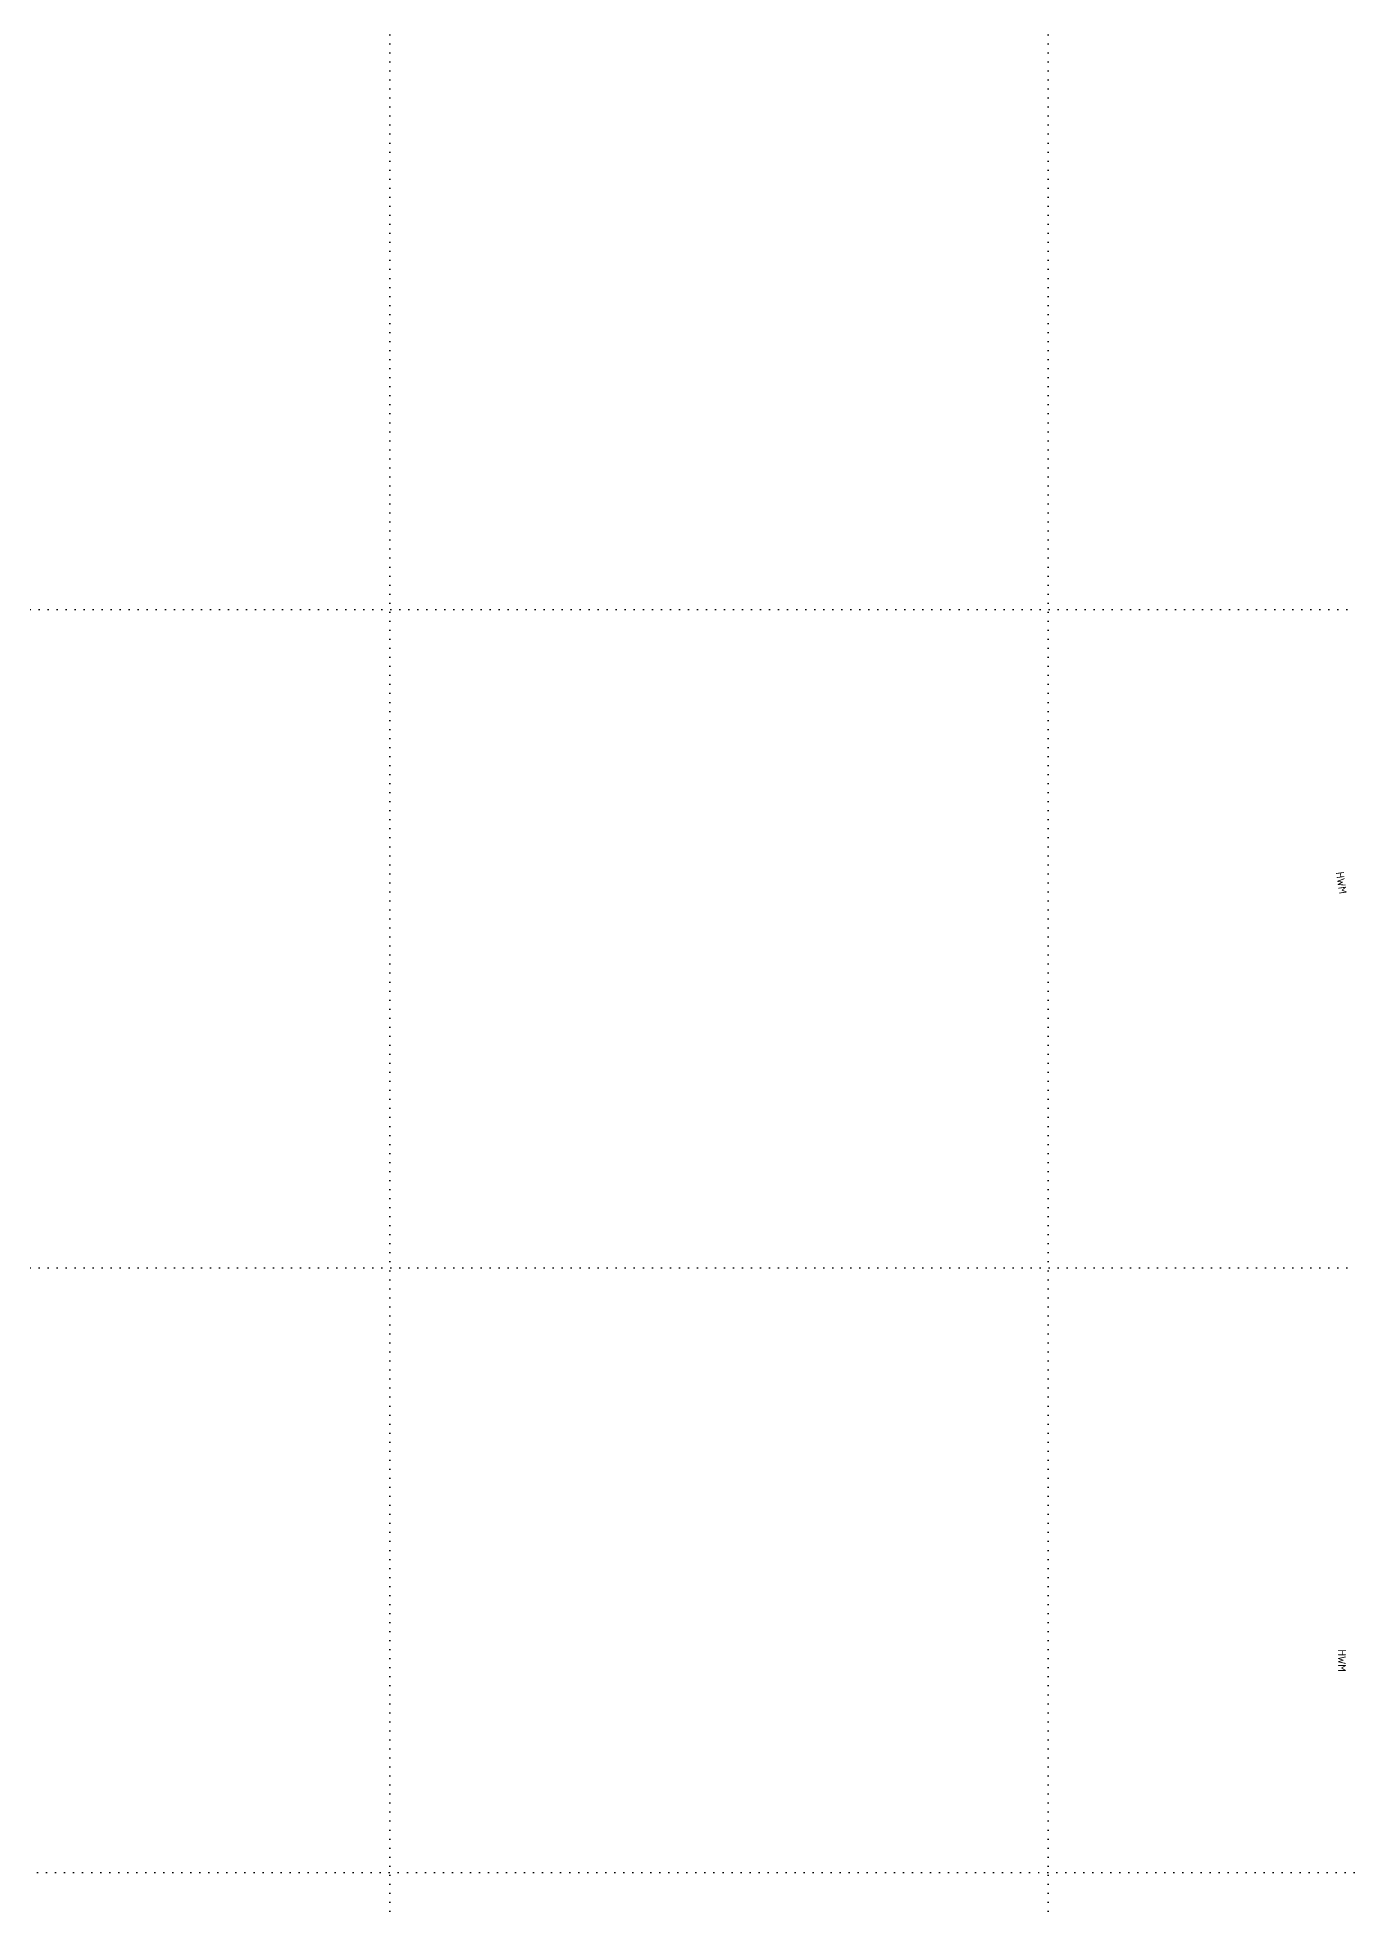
# Model space of a CAD drawing. Header units: millimetres. Extents: x 833122 to 837166, y 817400 to 818701.
# Drawn here: x 833746.5 to 833945.5, y 817902.7 to 818186.9 of the extents above; entities that cross this region are included whole.
import ezdxf

# ---------------------------------------------------------------- set-up
doc = ezdxf.new("R2010")
doc.units = ezdxf.units.MM
doc.linetypes.add('DOT', pattern=[6.35, 0, -6.35])
doc.layers.add('01-basemap', color=8, linetype='Continuous', lineweight=15)
doc.layers.add('01-Grid', color=7, linetype='DOT', lineweight=25)
doc.styles.add('HK_ENG_11', font='HK_ENG.ttf')

msp = doc.modelspace()

# ---------------------------------------------------------------- linework, layer by layer
at = {"layer": '01-Grid', "ltscale": 0.2}
for p, q in [((833800, 818701.02), (833800, 817400)), ((833900, 818701.02), (833900, 817400)), ((836188.05, 818100), (833600, 818100)), ((836188.05, 818000), (833600, 818000)), ((837166, 817908.17), (833122.17, 817908.17))]:
    msp.add_line(p, q, dxfattribs=at)

# ---------------------------------------------------------------- texts
at = {"layer": '01-basemap', "style": 'HK_ENG_11', "width": 1.1}
for rotation, p in [(-81.4345, (833943.68, 818060.06)), (-89.9165, (833944.01, 817942.05))]:
    msp.add_text('HWM', height=1.215, rotation=rotation, dxfattribs=at).set_placement(p)

doc.saveas('drawing.dxf')
